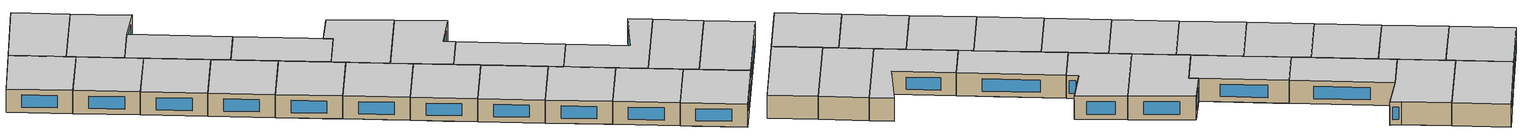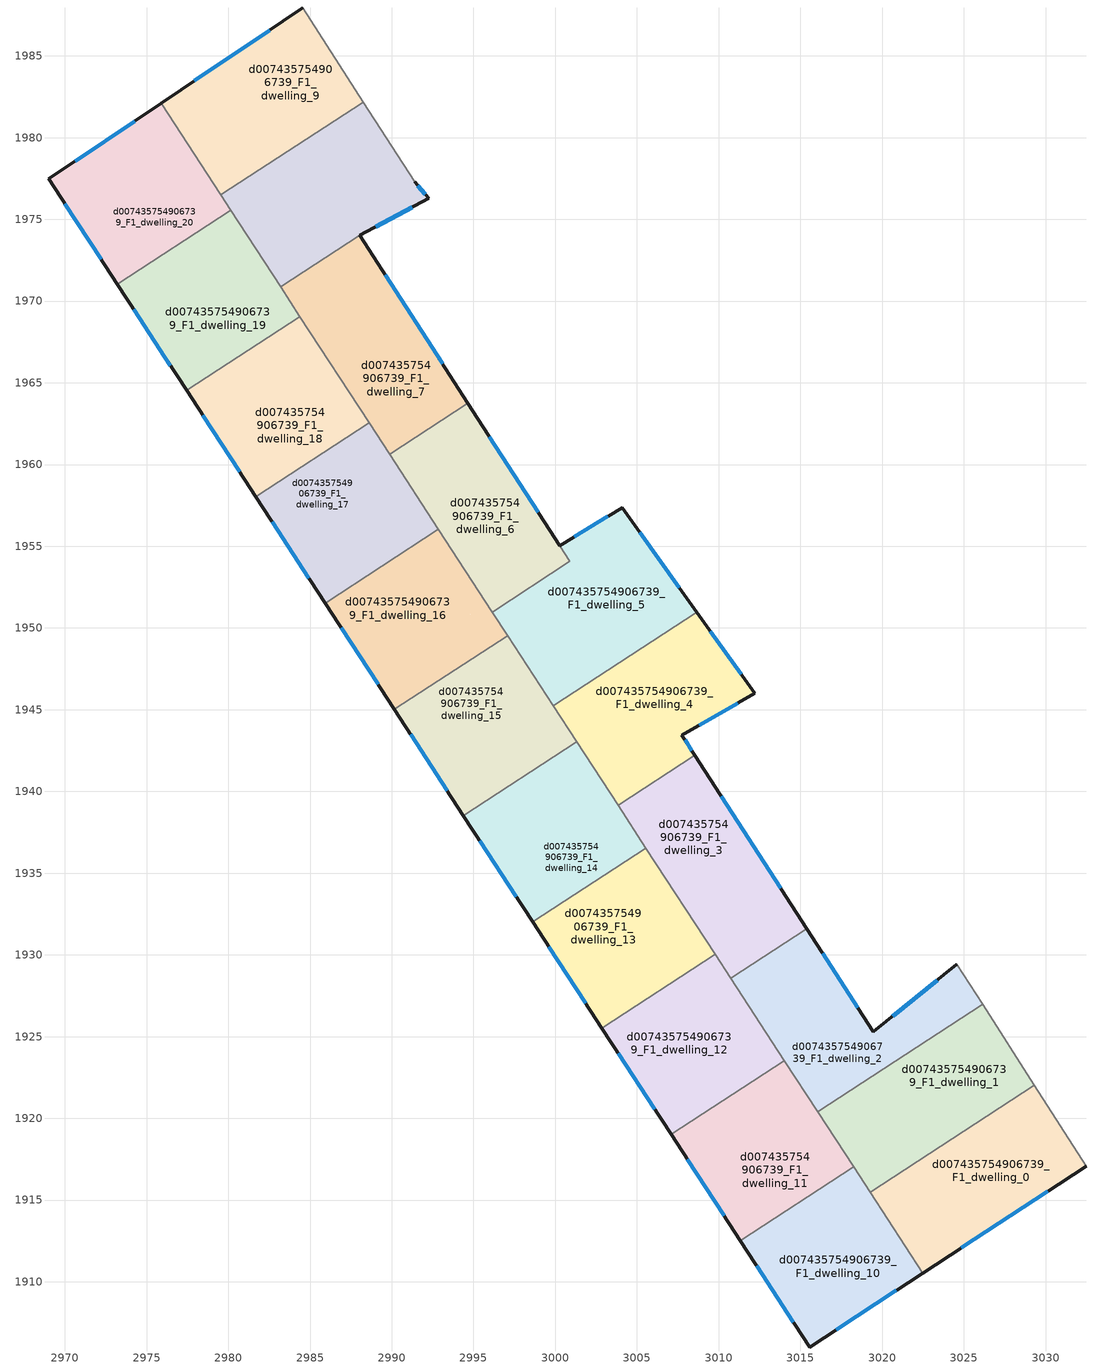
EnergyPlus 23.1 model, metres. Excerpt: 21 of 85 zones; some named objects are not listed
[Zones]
d007435754906739_F1_dwelling_0
 floor to d007435754906739_F0_dwelling_1 (EU_floor_Construction): 3029.31,1922.03 3032.48,1917.07 3024.02,1911.54 3020.8,1916.49 z3
 floor to d007435754906739_F0_dwelling_0 (EU_floor_Construction): 3020.8,1916.49 3024.02,1911.54 3022.48,1910.54 3019.26,1915.49 z3
 wall outside (EU_wall_Construction): 3022.48,1910.54 3032.48,1917.07 z3:6
 wall to d007435754906739_F1_dwelling_1 (EU_wall_Construction): 3029.31,1922.03 3019.26,1915.49 z3:6
 wall adiabatic (EU_wall_Construction): 3032.48,1917.07 3029.31,1922.03 z3:6
 wall to d007435754906739_F1_dwelling_10 (EU_wall_Construction): 3019.26,1915.49 3022.48,1910.54 z3:6
 window (EU_Window_Construction): 3024.83,1912.07 3030.14,1915.54 z3.7:5.3
 ceiling to d007435754906739_F2_dwelling_0 (EU_floor_Construction): 3032.48,1917.07 3029.31,1922.03 3019.26,1915.49 3022.48,1910.54 z6
d007435754906739_F1_dwelling_1
 floor to d007435754906739_F0_dwelling_4 (EU_floor_Construction): 3026.14,1926.98 3029.07,1922.4 3022.65,1918.22 3019.69,1922.77 z3
 floor to d007435754906739_F0_dwelling_1 (EU_floor_Construction): 3029.07,1922.4 3029.31,1922.03 3020.8,1916.49 3020.56,1916.85 z3
 floor to d007435754906739_F0_dwelling_3 (EU_floor_Construction): 3019.69,1922.77 3022.65,1918.22 3020.59,1916.87 3017.63,1921.43 z3
 floor to d007435754906739_F0_dwelling_2 (EU_floor_Construction): 3017.63,1921.43 3020.59,1916.87 3019.02,1915.85 3016.06,1920.41 z3
 floor to d007435754906739_F0_dwelling_0 (EU_floor_Construction): 3020.56,1916.85 3020.8,1916.49 3019.26,1915.49 3019.02,1915.85 z3
 wall to d007435754906739_F1_dwelling_2 (EU_wall_Construction): 3026.14,1926.98 3016.06,1920.41 z3:6
 wall adiabatic (EU_wall_Construction): 3029.31,1922.03 3026.14,1926.98 z3:6
 wall to d007435754906739_F1_dwelling_11 (EU_wall_Construction): 3016.06,1920.41 3018.25,1917.03 z3:6
 wall to d007435754906739_F1_dwelling_10 (EU_wall_Construction): 3018.25,1917.03 3019.26,1915.49 z3:6
 ceiling to d007435754906739_F2_dwelling_1 (EU_floor_Construction): 3029.31,1922.03 3026.14,1926.98 3016.06,1920.41 3019.26,1915.49 z6
d007435754906739_F1_dwelling_10
 floor to d007435754906739_F0_dwelling_0 (EU_floor_Construction): 3019.02,1915.85 3022.48,1910.54 3015.56,1906.01 3012.09,1911.34 z3
 floor to d007435754906739_F0_dwelling_2 (EU_floor_Construction): 3018.25,1917.03 3019.02,1915.85 3012.09,1911.34 3011.32,1912.52 z3
 wall outside (EU_wall_Construction): 3011.32,1912.52 3015.56,1906.01 3022.48,1910.54 z3:6
 wall to d007435754906739_F1_dwelling_11 (EU_wall_Construction): 3018.25,1917.03 3011.32,1912.52 z3:6
 window (EU_Window_Construction): 3017.19,1907.08 3020.86,1909.47 / 3012.32,1910.99 3014.57,1907.54 z3.7:5.3
 ceiling to d007435754906739_F2_dwelling_10 (EU_floor_Construction): 3022.48,1910.54 3018.25,1917.03 3011.32,1912.52 3015.56,1906.01 z6
d007435754906739_F1_dwelling_11
 floor to d007435754906739_F0_dwelling_2 (EU_floor_Construction): 3015.57,1921.15 3018.25,1917.03 3011.32,1912.52 3008.64,1916.64 z3
 floor adiabatic (EU_floor_Construction): 3014.02,1923.53 3015.57,1921.15 3008.64,1916.64 3007.09,1919.02 z3
 wall outside (EU_wall_Construction): 3007.09,1919.02 3011.32,1912.52 z3:6
 wall to d007435754906739_F1_dwelling_12 (EU_wall_Construction): 3014.02,1923.53 3007.09,1919.02 z3:6
 wall to d007435754906739_F1_dwelling_2 (EU_wall_Construction): 3016.06,1920.41 3014.02,1923.53 z3:6
 window (EU_Window_Construction): 3008.08,1917.49 3010.33,1914.05 z3.7:5.3
 ceiling to d007435754906739_F2_dwelling_11 (EU_floor_Construction): 3018.25,1917.03 3014.02,1923.53 3007.09,1919.02 3011.32,1912.52 z6
d007435754906739_F1_dwelling_12
 floor to d007435754906739_F0_dwelling_5 (EU_floor_Construction): 3008.65,1929.29 3012.33,1923.64 3006.54,1919.87 3002.86,1925.52 z3
 floor to d007435754906739_F0_dwelling_6 (EU_floor_Construction): 3009.79,1930.04 3013.47,1924.38 3012.33,1923.64 3008.65,1929.29 z3
 floor adiabatic (EU_floor_Construction): 3013.47,1924.38 3014.02,1923.53 3007.09,1919.02 3006.54,1919.87 z3
 wall outside (EU_wall_Construction): 3002.86,1925.52 3007.09,1919.02 z3:6
 wall to d007435754906739_F1_dwelling_13 (EU_wall_Construction): 3009.79,1930.04 3002.86,1925.52 z3:6
 wall to d007435754906739_F1_dwelling_2 (EU_wall_Construction): 3014.02,1923.53 3010.75,1928.56 z3:6
 wall to d007435754906739_F1_dwelling_3 (EU_wall_Construction): 3010.75,1928.56 3009.79,1930.04 z3:6
 window (EU_Window_Construction): 3003.85,1924 3006.09,1920.55 z3.7:5.3
 ceiling to d007435754906739_F2_dwelling_12 (EU_floor_Construction): 3014.02,1923.53 3009.79,1930.04 3002.86,1925.52 3007.09,1919.02 z6
d007435754906739_F1_dwelling_13
 floor to d007435754906739_F0_dwelling_7 (EU_floor_Construction): 3004.43,1935.81 3007.28,1931.43 3007.26,1931.42 3001.47,1927.65 2998.62,1932.02 z3
 floor to d007435754906739_F0_dwelling_5 (EU_floor_Construction): 3007.26,1931.42 3008.65,1929.29 3002.86,1925.52 3001.47,1927.65 z3
 floor to d007435754906739_F0_dwelling_8 (EU_floor_Construction): 3005.55,1936.54 3008.4,1932.16 3007.28,1931.43 3004.43,1935.81 z3
 floor to d007435754906739_F0_dwelling_6 (EU_floor_Construction): 3008.4,1932.16 3009.79,1930.03 3008.65,1929.29 3007.26,1931.42 z3
 wall outside (EU_wall_Construction): 2998.62,1932.02 3002.86,1925.52 z3:6
 wall to d007435754906739_F1_dwelling_14 (EU_wall_Construction): 3005.55,1936.54 2998.62,1932.02 z3:6
 wall to d007435754906739_F1_dwelling_3 (EU_wall_Construction): 3009.79,1930.04 3005.55,1936.54 z3:6
 window (EU_Window_Construction): 2999.62,1930.5 3001.86,1927.05 z3.7:5.3
 ceiling to d007435754906739_F2_dwelling_13 (EU_floor_Construction): 3009.79,1930.04 3005.55,1936.54 2998.62,1932.02 3002.86,1925.52 z6
d007435754906739_F1_dwelling_14
 floor adiabatic (EU_floor_Construction): 3001.32,1943.04 3003.35,1939.92 2996.42,1935.41 2994.39,1938.52 z3; 3003.35,1939.92 3005.55,1936.54 2998.62,1932.02 2996.42,1935.41 z3
 wall outside (EU_wall_Construction): 2994.39,1938.52 2998.62,1932.02 z3:6
 wall to d007435754906739_F1_dwelling_15 (EU_wall_Construction): 3001.32,1943.04 2994.39,1938.52 z3:6
 wall to d007435754906739_F1_dwelling_4 (EU_wall_Construction): 3003.85,1939.15 3001.32,1943.04 z3:6
 wall to d007435754906739_F1_dwelling_3 (EU_wall_Construction): 3005.55,1936.54 3003.85,1939.15 z3:6
 window (EU_Window_Construction): 2995.38,1937 2997.63,1933.55 z3.7:5.3
 ceiling to d007435754906739_F2_dwelling_14 (EU_floor_Construction): 3005.55,1936.54 3001.32,1943.04 2994.39,1938.52 2998.62,1932.02 z6
d007435754906739_F1_dwelling_15
 floor to d007435754906739_F0_dwelling_11 (EU_floor_Construction): 2997.09,1949.54 2999.58,1945.71 2992.65,1941.2 2990.16,1945.03 z3
 floor to d007435754906739_F0_dwelling_9 (EU_floor_Construction): 2999.58,1945.71 3001.32,1943.04 2994.39,1938.52 2992.65,1941.2 z3
 wall outside (EU_wall_Construction): 2990.16,1945.03 2994.39,1938.52 z3:6
 wall to d007435754906739_F1_dwelling_16 (EU_wall_Construction): 2997.09,1949.54 2990.16,1945.03 z3:6
 wall to d007435754906739_F1_dwelling_5 (EU_wall_Construction): 2999.88,1945.25 2997.09,1949.54 z3:6
 wall to d007435754906739_F1_dwelling_4 (EU_wall_Construction): 3001.32,1943.04 2999.88,1945.25 z3:6
 window (EU_Window_Construction): 2991.15,1943.5 2993.39,1940.05 z3.7:5.3
 ceiling to d007435754906739_F2_dwelling_15 (EU_floor_Construction): 3001.32,1943.04 2997.09,1949.54 2990.16,1945.03 2994.39,1938.52 z6
d007435754906739_F1_dwelling_16
 floor to d007435754906739_F0_dwelling_13 (EU_floor_Construction): 2991.87,1955.4 2994.83,1950.86 2988.88,1946.98 2985.92,1951.53 z3
 floor to d007435754906739_F0_dwelling_11 (EU_floor_Construction): 2995.81,1951.5 2997.09,1949.54 2990.16,1945.03 2988.88,1946.98 z3
 floor to d007435754906739_F0_dwelling_14 (EU_floor_Construction): 2992.85,1956.04 2995.81,1951.5 2994.83,1950.86 2991.87,1955.4 z3
 wall outside (EU_wall_Construction): 2985.92,1951.53 2990.16,1945.03 z3:6
 wall to d007435754906739_F1_dwelling_17 (EU_wall_Construction): 2992.85,1956.04 2985.92,1951.53 z3:6
 wall to d007435754906739_F1_dwelling_6 (EU_wall_Construction): 2996.15,1950.97 2992.85,1956.04 z3:6
 wall to d007435754906739_F1_dwelling_5 (EU_wall_Construction): 2997.08,1949.54 2996.15,1950.97 z3:6
 window (EU_Window_Construction): 2986.92,1950 2989.16,1946.55 z3.7:5.3
 ceiling to d007435754906739_F2_dwelling_16 (EU_floor_Construction): 2997.09,1949.54 2992.85,1956.04 2985.92,1951.53 2990.16,1945.03 z6
d007435754906739_F1_dwelling_17
 floor to d007435754906739_F0_dwelling_15 (EU_floor_Construction): 2987.56,1961.85 2989.82,1958.38 2983.95,1954.56 2981.69,1958.03 z3
 floor to d007435754906739_F0_dwelling_13 (EU_floor_Construction): 2989.9,1958.43 2991.87,1955.4 2985.92,1951.53 2983.95,1954.56 z3
 floor to d007435754906739_F0_dwelling_16 (EU_floor_Construction): 2988.62,1962.54 2990.88,1959.07 2989.82,1958.38 2987.56,1961.85 z3
 floor to d007435754906739_F0_dwelling_14 (EU_floor_Construction): 2990.88,1959.07 2992.85,1956.04 2991.87,1955.4 2989.9,1958.43 z3
 wall outside (EU_wall_Construction): 2981.69,1958.03 2985.92,1951.53 z3:6
 wall to d007435754906739_F1_dwelling_18 (EU_wall_Construction): 2988.62,1962.54 2981.69,1958.03 z3:6
 wall to d007435754906739_F1_dwelling_7 (EU_wall_Construction): 2989.86,1960.63 2988.62,1962.54 z3:6
 wall to d007435754906739_F1_dwelling_6 (EU_wall_Construction): 2992.85,1956.04 2989.86,1960.63 z3:6
 window (EU_Window_Construction): 2982.68,1956.5 2984.93,1953.05 z3.7:5.3
 ceiling to d007435754906739_F2_dwelling_17 (EU_floor_Construction): 2992.85,1956.04 2988.62,1962.54 2981.69,1958.03 2985.92,1951.53 z6
d007435754906739_F1_dwelling_18
 floor to d007435754906739_F0_dwelling_17 (EU_floor_Construction): 2984.14,1968.88 2985.64,1966.59 2978.95,1962.23 2977.45,1964.53 z3
 floor to d007435754906739_F0_dwelling_18 (EU_floor_Construction): 2984.38,1969.04 2985.88,1966.74 2985.64,1966.59 2984.14,1968.88 z3
 floor to d007435754906739_F0_dwelling_16 (EU_floor_Construction): 2985.88,1966.74 2988.62,1962.54 2987.56,1961.85 2984.82,1966.05 z3
 floor adiabatic (EU_floor_Construction): 2985.88,1966.74 2984.82,1966.05 2987.56,1961.85 2981.69,1958.03 2978.95,1962.23 z3
 wall outside (EU_wall_Construction): 2977.45,1964.53 2981.69,1958.03 z3:6
 wall to d007435754906739_F1_dwelling_19 (EU_wall_Construction): 2984.38,1969.04 2977.45,1964.53 z3:6
 wall to d007435754906739_F1_dwelling_7 (EU_wall_Construction): 2988.62,1962.54 2984.38,1969.04 z3:6
 window (EU_Window_Construction): 2978.45,1963 2980.69,1959.55 z3.7:5.3
 ceiling to d007435754906739_F2_dwelling_18 (EU_floor_Construction): 2988.62,1962.54 2984.38,1969.04 2977.45,1964.53 2981.69,1958.03 z6
d007435754906739_F1_dwelling_19
 floor to d007435754906739_F0_dwelling_17 (EU_floor_Construction): 2981.25,1973.32 2984.14,1968.88 2977.45,1964.53 2974.56,1968.97 z3
 floor to d007435754906739_F0_dwelling_19 (EU_floor_Construction): 2980.15,1975.54 2981.49,1973.48 2974.56,1968.97 2973.22,1971.03 z3
 floor to d007435754906739_F0_dwelling_18 (EU_floor_Construction): 2981.49,1973.48 2984.38,1969.04 2984.14,1968.88 2981.25,1973.32 z3
 wall outside (EU_wall_Construction): 2973.22,1971.03 2977.45,1964.53 z3:6
 wall to d007435754906739_F1_dwelling_20 (EU_wall_Construction): 2980.15,1975.54 2973.22,1971.03 z3:6
 wall to d007435754906739_F1_dwelling_8 (EU_wall_Construction): 2983.2,1970.86 2980.15,1975.54 z3:6
 wall to d007435754906739_F1_dwelling_7 (EU_wall_Construction): 2984.38,1969.04 2983.2,1970.86 z3:6
 window (EU_Window_Construction): 2974.22,1969.5 2976.46,1966.06 z3.7:5.3
 ceiling to d007435754906739_F2_dwelling_19 (EU_floor_Construction): 2984.38,1969.04 2980.15,1975.54 2973.22,1971.03 2977.45,1964.53 z6
d007435754906739_F1_dwelling_2
 floor to d007435754906739_F0_dwelling_6 (EU_floor_Construction): 3015.4,1931.59 3018.1,1927.4 3013.47,1924.38 3010.75,1928.56 z3
 floor adiabatic (EU_floor_Construction): 3024.58,1929.42 3026.14,1926.98 3016.06,1920.41 3013.47,1924.38 3018.1,1927.4 3019.46,1925.29 z3
 wall outside (EU_wall_Construction): 3024.58,1929.42 3019.46,1925.29 3015.4,1931.59 z3:6
 wall adiabatic (EU_wall_Construction): 3026.14,1926.98 3024.58,1929.42 z3:6
 wall to d007435754906739_F1_dwelling_3 (EU_wall_Construction): 3015.4,1931.59 3010.75,1928.56 z3:6
 window (EU_Window_Construction): 3018.51,1926.77 3016.35,1930.11 / 3023.38,1928.45 3020.66,1926.26 z3.7:5.3
 ceiling to d007435754906739_F2_dwelling_2 (EU_floor_Construction): 3026.14,1926.98 3024.58,1929.42 3019.46,1925.29 3015.4,1931.59 3010.75,1928.56 3016.06,1920.41 z6
d007435754906739_F1_dwelling_20
 floor to d007435754906739_F0_dwelling_19 (EU_floor_Construction): 2977.75,1979.24 2980.15,1975.54 2973.22,1971.03 2970.82,1974.72 z3
 floor to d007435754906739_F0_dwelling_20 (EU_floor_Construction): 2975.89,1982.09 2977.75,1979.24 2970.82,1974.72 2969.02,1977.48 z3
 wall outside (EU_wall_Construction): 2975.89,1982.09 2969.02,1977.48 2973.22,1971.03 z3:6
 wall to d007435754906739_F1_dwelling_9 (EU_wall_Construction): 2979.53,1976.49 2975.89,1982.09 z3:6
 wall to d007435754906739_F1_dwelling_8 (EU_wall_Construction): 2980.15,1975.54 2979.53,1976.49 z3:6
 window (EU_Window_Construction): 2970.01,1975.97 2972.23,1972.54 / 2974.27,1981.01 2970.63,1978.56 z3.7:5.3
 ceiling to d007435754906739_F2_dwelling_20 (EU_floor_Construction): 2980.15,1975.54 2975.89,1982.09 2969.02,1977.48 2973.22,1971.03 z6
d007435754906739_F1_dwelling_3
 floor to d007435754906739_F0_dwelling_8 (EU_floor_Construction): 3008.55,1942.22 3013.07,1935.2 3008.4,1932.16 3003.85,1939.15 z3
 floor to d007435754906739_F0_dwelling_6 (EU_floor_Construction): 3013.07,1935.2 3015.4,1931.59 3010.75,1928.56 3008.4,1932.16 z3
 wall outside (EU_wall_Construction): 3015.4,1931.59 3008.55,1942.22 z3:6
 wall to d007435754906739_F1_dwelling_4 (EU_wall_Construction): 3008.55,1942.22 3003.85,1939.15 z3:6
 window (EU_Window_Construction): 3013.79,1934.09 3010.16,1939.72 z3.7:5.3
 ceiling to d007435754906739_F2_dwelling_3 (EU_floor_Construction): 3015.4,1931.59 3008.55,1942.22 3003.85,1939.15 3010.75,1928.56 z6
d007435754906739_F1_dwelling_4
 floor to d007435754906739_F0_dwelling_10 (EU_floor_Construction): 3008.66,1950.97 3012.2,1945.99 3007.76,1943.45 3008.05,1942.98 3004.2,1940.47 3000.73,1945.8 z3
 floor to d007435754906739_F0_dwelling_9 (EU_floor_Construction): 3000.73,1945.8 3004.2,1940.47 3003.35,1939.92 2999.88,1945.25 z3
 floor to d007435754906739_F0_dwelling_8 (EU_floor_Construction): 3008.05,1942.98 3008.55,1942.22 3003.85,1939.15 3003.35,1939.92 z3
 wall outside (EU_wall_Construction): 3008.55,1942.22 3007.76,1943.45 3012.2,1945.99 3008.66,1950.97 z3:6
 wall to d007435754906739_F1_dwelling_5 (EU_wall_Construction): 3008.66,1950.97 2999.88,1945.25 z3:6
 window (EU_Window_Construction): 3011.37,1947.16 3009.49,1949.8 / 3008.8,1944.04 3011.16,1945.4 / 3008.36,1942.5 3007.94,1943.16 z3.7:5.3
 ceiling to d007435754906739_F2_dwelling_4 (EU_floor_Construction): 3008.55,1942.22 3007.76,1943.45 3012.2,1945.99 3008.66,1950.97 2999.88,1945.25 3003.85,1939.15 z6
d007435754906739_F1_dwelling_5
 floor to d007435754906739_F0_dwelling_12 (EU_floor_Construction): 3004.1,1957.37 3008.34,1951.41 3000.43,1946.26 2997.01,1951.53 3000.91,1954.07 3000.28,1955.04 z3
 floor to d007435754906739_F0_dwelling_10 (EU_floor_Construction): 3008.34,1951.41 3008.66,1950.97 3000.73,1945.8 3000.43,1946.26 z3
 floor to d007435754906739_F0_dwelling_11 (EU_floor_Construction): 2997.01,1951.53 3000.43,1946.27 2999.58,1945.71 2996.15,1950.97 z3
 floor to d007435754906739_F0_dwelling_9 (EU_floor_Construction): 3000.43,1946.26 3000.73,1945.8 2999.88,1945.25 2999.58,1945.71 z3
 wall outside (EU_wall_Construction): 3008.66,1950.97 3004.1,1957.37 3000.28,1955.04 z3:6
 wall to d007435754906739_F1_dwelling_6 (EU_wall_Construction): 3000.28,1955.04 3000.91,1954.07 2996.15,1950.97 z3:6
 window (EU_Window_Construction): 3003.2,1956.82 3001.18,1955.59 / 3007.59,1952.47 3005.17,1955.87 z3.7:5.3
 ceiling to d007435754906739_F2_dwelling_5 (EU_floor_Construction): 3008.66,1950.97 3004.1,1957.37 3000.28,1955.04 3000.91,1954.07 2996.15,1950.97 2999.88,1945.25 z6
d007435754906739_F1_dwelling_6
 floor to d007435754906739_F0_dwelling_14 (EU_floor_Construction): 2995.67,1962.19 3000.56,1954.59 2995.81,1951.5 2990.88,1959.07 z3
 floor to d007435754906739_F0_dwelling_12 (EU_floor_Construction): 3000.56,1954.59 3000.91,1954.07 2997.01,1951.53 2996.67,1952.05 z3
 floor to d007435754906739_F0_dwelling_16 (EU_floor_Construction): 2994.66,1963.75 2995.67,1962.19 2990.88,1959.07 2989.86,1960.63 z3
 floor adiabatic (EU_floor_Construction): 2994.66,1963.75 3000.91,1954.07 3000.56,1954.59 z3
 floor to d007435754906739_F0_dwelling_11 (EU_floor_Construction): 2996.67,1952.05 2997.01,1951.53 2996.15,1950.97 2995.81,1951.5 z3
 wall outside (EU_wall_Construction): 3000.28,1955.04 2994.66,1963.75 z3:6
 wall to d007435754906739_F1_dwelling_7 (EU_wall_Construction): 2994.66,1963.75 2989.86,1960.63 z3:6
 window (EU_Window_Construction): 2998.96,1957.09 2995.98,1961.71 z3.7:5.3
 ceiling to d007435754906739_F2_dwelling_6 (EU_floor_Construction): 3000.91,1954.07 2994.66,1963.75 2989.86,1960.63 2996.15,1950.97 z6
d007435754906739_F1_dwelling_7
 floor to d007435754906739_F0_dwelling_16 (EU_floor_Construction): 2990.71,1969.89 2994.66,1963.75 2989.86,1960.63 2985.88,1966.74 z3
 floor to d007435754906739_F0_dwelling_18 (EU_floor_Construction): 2988.04,1974.02 2990.71,1969.89 2985.88,1966.74 2983.2,1970.87 z3
 wall outside (EU_wall_Construction): 2994.66,1963.75 2988.04,1974.02 z3:6
 wall to d007435754906739_F1_dwelling_8 (EU_wall_Construction): 2988.04,1974.02 2983.2,1970.87 z3:6
 window (EU_Window_Construction): 2993.11,1966.16 2989.6,1971.61 z3.7:5.3
 ceiling to d007435754906739_F2_dwelling_7 (EU_floor_Construction): 2994.66,1963.75 2988.04,1974.02 2983.2,1970.87 2989.86,1960.63 z6
d007435754906739_F1_dwelling_8
 floor to d007435754906739_F0_dwelling_18 (EU_floor_Construction): 2991.4,1977.3 2992.22,1976.33 2992.26,1976.29 2988.04,1974.02 2983.2,1970.87 2981.49,1973.48 2990.21,1979.16 z3
 floor to d007435754906739_F0_dwelling_20 (EU_floor_Construction): 2983.09,1978.81 2985.05,1975.8 2982.39,1974.07 2980.43,1977.08 z3
 floor to d007435754906739_F0_dwelling_21 (EU_floor_Construction): 2988.26,1982.18 2990.21,1979.16 2985.05,1975.8 2983.09,1978.81 z3
 floor to d007435754906739_F0_dwelling_19 (EU_floor_Construction): 2980.43,1977.08 2982.39,1974.07 2981.49,1973.48 2979.53,1976.49 z3
 wall outside (EU_wall_Construction): 2988.04,1974.02 2992.26,1976.29 2991.4,1977.3 z3:6
 wall to d007435754906739_F1_dwelling_9 (EU_wall_Construction): 2988.26,1982.18 2979.53,1976.49 z3:6
 wall adiabatic (EU_wall_Construction): 2991.4,1977.3 2988.26,1982.18 z3:6
 window (EU_Window_Construction): 2992.06,1976.52 2991.6,1977.06 / 2989.03,1974.55 2991.27,1975.75 z3.7:5.3
 ceiling to d007435754906739_F2_dwelling_8 (EU_floor_Construction): 2988.04,1974.02 2992.26,1976.29 2991.4,1977.3 2988.26,1982.18 2979.53,1976.49 2983.2,1970.87 z6
d007435754906739_F1_dwelling_9
 floor to d007435754906739_F0_dwelling_20 (EU_floor_Construction): 2979.41,1984.47 2983.09,1978.81 2980.43,1977.08 2978.65,1979.82 2977.75,1979.24 2975.89,1982.09 z3
 floor to d007435754906739_F0_dwelling_21 (EU_floor_Construction): 2984.57,1987.93 2988.26,1982.18 2983.09,1978.81 2979.41,1984.47 z3
 floor to d007435754906739_F0_dwelling_19 (EU_floor_Construction): 2978.65,1979.82 2980.43,1977.08 2979.53,1976.49 2977.75,1979.24 z3
 wall outside (EU_wall_Construction): 2984.57,1987.93 2975.89,1982.09 z3:6
 wall adiabatic (EU_wall_Construction): 2988.26,1982.18 2984.57,1987.93 z3:6
 window (EU_Window_Construction): 2982.53,1986.56 2977.92,1983.46 z3.7:5.3
 ceiling to d007435754906739_F2_dwelling_9 (EU_floor_Construction): 2988.26,1982.18 2984.57,1987.93 2975.89,1982.09 2979.53,1976.49 z6
[Building]
EU S2 Campaign: North Axis=0; Terrain=City; Solar Distribution=FullExterior
[Site:Location]
Budapest.Ferenc.Liszt.Intl.AP: Latitude=47.437; Longitude=19.256; Time Zone=1; Elevation=185
[SizingPeriod:WeatherFileDays]
AnnualSizingPeriod: Begin Month=1; Begin Day of Month=1; End Month=12; End Day of Month=31; Day of Week for Start Day=Monday; Use Weather File Daylight Saving Period=No; Use Weather File Rain and Snow Indicators=No
[MATERIAL]
EU_InternalMass_Material: Roughness=MediumRough; Thickness=0.1; Conductivity=1; Density=1800; Specific Heat=900; Thermal Absorptance=0.9; Solar Absorptance=0.7; Visible Absorptance=0.7
[MATERIAL:NOMASS] Roughness=MediumRough; Thermal Absorptance=0.9; Solar Absorptance=0.7; Visible Absorptance=0.7
Name | Thermal Resistance
EU_wall_NoMass | 0.832559
EU_floor_NoMass | 0.872794
[WINDOWMATERIAL:SIMPLEGLAZINGSYSTEM]
EU_Window_SimpleGlazing: UFactor=2.79869; Solar Heat Gain Coefficient=0.75; Visible Transmittance=0.75
[CONSTRUCTION]
EU_wall_Construction: EU_wall_NoMass
EU_floor_Construction: EU_floor_NoMass
EU_Window_Construction: EU_Window_SimpleGlazing
EU_InternalMass_Construction: EU_InternalMass_Material
[ZONE] Type=1; Multiplier=1; Ceiling Height=autocalculate; Floor Area=autocalculate; Part of Total Floor Area=Yes
Name | Volume
d007435754906739_F1_dwelling_0 | 211.704
d007435754906739_F1_dwelling_1 | 211.711
d007435754906739_F1_dwelling_10 | 192.485
d007435754906739_F1_dwelling_11; d007435754906739_F1_dwelling_12; d007435754906739_F1_dwelling_16; d007435754906739_F1_dwelling_17 | 192.483
d007435754906739_F1_dwelling_13; d007435754906739_F1_dwelling_18 | 192.48
d007435754906739_F1_dwelling_14 | 192.467
d007435754906739_F1_dwelling_15 | 192.501
d007435754906739_F1_dwelling_19 | 192.465
d007435754906739_F1_dwelling_2 | 211.722
d007435754906739_F1_dwelling_20 | 192.491
d007435754906739_F1_dwelling_3 | 211.731
d007435754906739_F1_dwelling_4 | 211.724
d007435754906739_F1_dwelling_5 | 226.407
d007435754906739_F1_dwelling_6 | 197.054
d007435754906739_F1_dwelling_7 | 210.907
d007435754906739_F1_dwelling_8 | 212.525
d007435754906739_F1_dwelling_9 | 211.723
[INTERNALMASS] Construction=EU_InternalMass_Construction
Name | Zone or ZoneList | Surface Area
d007435754906739_F1_dwelling_0_EU_InternalMass | d007435754906739_F1_dwelling_0 | 70.5679
d007435754906739_F1_dwelling_1_EU_InternalMass | d007435754906739_F1_dwelling_1 | 70.5704
d007435754906739_F1_dwelling_2_EU_InternalMass | d007435754906739_F1_dwelling_2 | 70.574
d007435754906739_F1_dwelling_3_EU_InternalMass | d007435754906739_F1_dwelling_3 | 70.5768
d007435754906739_F1_dwelling_4_EU_InternalMass | d007435754906739_F1_dwelling_4 | 70.5746
d007435754906739_F1_dwelling_5_EU_InternalMass | d007435754906739_F1_dwelling_5 | 75.4708
d007435754906739_F1_dwelling_6_EU_InternalMass | d007435754906739_F1_dwelling_6 | 65.6848
d007435754906739_F1_dwelling_7_EU_InternalMass | d007435754906739_F1_dwelling_7 | 70.3022
d007435754906739_F1_dwelling_8_EU_InternalMass | d007435754906739_F1_dwelling_8 | 70.8417
d007435754906739_F1_dwelling_9_EU_InternalMass | d007435754906739_F1_dwelling_9 | 70.5743
d007435754906739_F1_dwelling_10_EU_InternalMass | d007435754906739_F1_dwelling_10 | 64.1617
d007435754906739_F1_dwelling_11_EU_InternalMass | d007435754906739_F1_dwelling_11 | 64.161
d007435754906739_F1_dwelling_12_EU_InternalMass | d007435754906739_F1_dwelling_12 | 64.161
d007435754906739_F1_dwelling_13_EU_InternalMass | d007435754906739_F1_dwelling_13 | 64.16
d007435754906739_F1_dwelling_14_EU_InternalMass | d007435754906739_F1_dwelling_14 | 64.1555
d007435754906739_F1_dwelling_15_EU_InternalMass | d007435754906739_F1_dwelling_15 | 64.1669
d007435754906739_F1_dwelling_16_EU_InternalMass | d007435754906739_F1_dwelling_16 | 64.161
d007435754906739_F1_dwelling_17_EU_InternalMass | d007435754906739_F1_dwelling_17 | 64.161
d007435754906739_F1_dwelling_18_EU_InternalMass | d007435754906739_F1_dwelling_18 | 64.16
d007435754906739_F1_dwelling_19_EU_InternalMass | d007435754906739_F1_dwelling_19 | 64.1555
d007435754906739_F1_dwelling_20_EU_InternalMass | d007435754906739_F1_dwelling_20 | 64.1637
[OTHEREQUIPMENT] Fuel Type=Electricity; Design Level Calculation Method=Watts/Area; Power per Zone Floor Area=1; Fraction Latent=0; Fraction Radiant=0; Fraction Lost=0; Carbon Dioxide Generation Rate=0; EndUse Subcategory=EU_Step8_InternalGains
Name | Zone or ZoneList or Space or SpaceList | Schedule
EU_Step8_InternalGain_d007435754906739_F1_dwelling_0_f000 | d007435754906739_F1_dwelling_0 | EU_Step8_GainSchedule_d007435754906739_F1_dwelling_0_f000
EU_Step8_InternalGain_d007435754906739_F1_dwelling_1_f000 | d007435754906739_F1_dwelling_1 | EU_Step8_GainSchedule_d007435754906739_F1_dwelling_1_f000
EU_Step8_InternalGain_d007435754906739_F1_dwelling_2_f000 | d007435754906739_F1_dwelling_2 | EU_Step8_GainSchedule_d007435754906739_F1_dwelling_2_f000
EU_Step8_InternalGain_d007435754906739_F1_dwelling_3_f000 | d007435754906739_F1_dwelling_3 | EU_Step8_GainSchedule_d007435754906739_F1_dwelling_3_f000
EU_Step8_InternalGain_d007435754906739_F1_dwelling_4_f000 | d007435754906739_F1_dwelling_4 | EU_Step8_GainSchedule_d007435754906739_F1_dwelling_4_f000
EU_Step8_InternalGain_d007435754906739_F1_dwelling_5_f000 | d007435754906739_F1_dwelling_5 | EU_Step8_GainSchedule_d007435754906739_F1_dwelling_5_f000
EU_Step8_InternalGain_d007435754906739_F1_dwelling_6_f000 | d007435754906739_F1_dwelling_6 | EU_Step8_GainSchedule_d007435754906739_F1_dwelling_6_f000
EU_Step8_InternalGain_d007435754906739_F1_dwelling_7_f000 | d007435754906739_F1_dwelling_7 | EU_Step8_GainSchedule_d007435754906739_F1_dwelling_7_f000
EU_Step8_InternalGain_d007435754906739_F1_dwelling_8_f000 | d007435754906739_F1_dwelling_8 | EU_Step8_GainSchedule_d007435754906739_F1_dwelling_8_f000
EU_Step8_InternalGain_d007435754906739_F1_dwelling_9_f000 | d007435754906739_F1_dwelling_9 | EU_Step8_GainSchedule_d007435754906739_F1_dwelling_9_f000
EU_Step8_InternalGain_d007435754906739_F1_dwelling_10_f000 | d007435754906739_F1_dwelling_10 | EU_Step8_GainSchedule_d007435754906739_F1_dwelling_10_f000
EU_Step8_InternalGain_d007435754906739_F1_dwelling_11_f000 | d007435754906739_F1_dwelling_11 | EU_Step8_GainSchedule_d007435754906739_F1_dwelling_11_f000
EU_Step8_InternalGain_d007435754906739_F1_dwelling_12_f000 | d007435754906739_F1_dwelling_12 | EU_Step8_GainSchedule_d007435754906739_F1_dwelling_12_f000
EU_Step8_InternalGain_d007435754906739_F1_dwelling_13_f000 | d007435754906739_F1_dwelling_13 | EU_Step8_GainSchedule_d007435754906739_F1_dwelling_13_f000
EU_Step8_InternalGain_d007435754906739_F1_dwelling_14_f000 | d007435754906739_F1_dwelling_14 | EU_Step8_GainSchedule_d007435754906739_F1_dwelling_14_f000
EU_Step8_InternalGain_d007435754906739_F1_dwelling_15_f000 | d007435754906739_F1_dwelling_15 | EU_Step8_GainSchedule_d007435754906739_F1_dwelling_15_f000
EU_Step8_InternalGain_d007435754906739_F1_dwelling_16_f000 | d007435754906739_F1_dwelling_16 | EU_Step8_GainSchedule_d007435754906739_F1_dwelling_16_f000
EU_Step8_InternalGain_d007435754906739_F1_dwelling_17_f000 | d007435754906739_F1_dwelling_17 | EU_Step8_GainSchedule_d007435754906739_F1_dwelling_17_f000
EU_Step8_InternalGain_d007435754906739_F1_dwelling_18_f000 | d007435754906739_F1_dwelling_18 | EU_Step8_GainSchedule_d007435754906739_F1_dwelling_18_f000
EU_Step8_InternalGain_d007435754906739_F1_dwelling_19_f000 | d007435754906739_F1_dwelling_19 | EU_Step8_GainSchedule_d007435754906739_F1_dwelling_19_f000
EU_Step8_InternalGain_d007435754906739_F1_dwelling_20_f000 | d007435754906739_F1_dwelling_20 | EU_Step8_GainSchedule_d007435754906739_F1_dwelling_20_f000
[ZONEVENTILATION:DESIGNFLOWRATE] Schedule=EU_AlwaysOn; Design Flow Rate Calculation Method=AirChanges/Hour; Air Changes per Hour=0.475469; Ventilation Type=Natural; Fan Pressure Rise=0; Fan Total Efficiency=1; Constant Term Coefficient=1; Temperature Term Coefficient=0; Velocity Term Coefficient=0; Velocity Squared Term Coefficient=0; Minimum Indoor Temperature=-100; Maximum Indoor Temperature=100; Delta Temperature=-100; Minimum Outdoor Temperature=-100; Maximum Outdoor Temperature=100; Maximum Wind Speed=40
Name | Zone or ZoneList or Space or SpaceList
EU_ConstantAir_d007435754906739_F1_dwelling_0 | d007435754906739_F1_dwelling_0
EU_ConstantAir_d007435754906739_F1_dwelling_1 | d007435754906739_F1_dwelling_1
EU_ConstantAir_d007435754906739_F1_dwelling_2 | d007435754906739_F1_dwelling_2
EU_ConstantAir_d007435754906739_F1_dwelling_3 | d007435754906739_F1_dwelling_3
EU_ConstantAir_d007435754906739_F1_dwelling_4 | d007435754906739_F1_dwelling_4
EU_ConstantAir_d007435754906739_F1_dwelling_5 | d007435754906739_F1_dwelling_5
EU_ConstantAir_d007435754906739_F1_dwelling_6 | d007435754906739_F1_dwelling_6
EU_ConstantAir_d007435754906739_F1_dwelling_7 | d007435754906739_F1_dwelling_7
EU_ConstantAir_d007435754906739_F1_dwelling_8 | d007435754906739_F1_dwelling_8
EU_ConstantAir_d007435754906739_F1_dwelling_9 | d007435754906739_F1_dwelling_9
EU_ConstantAir_d007435754906739_F1_dwelling_10 | d007435754906739_F1_dwelling_10
EU_ConstantAir_d007435754906739_F1_dwelling_11 | d007435754906739_F1_dwelling_11
EU_ConstantAir_d007435754906739_F1_dwelling_12 | d007435754906739_F1_dwelling_12
EU_ConstantAir_d007435754906739_F1_dwelling_13 | d007435754906739_F1_dwelling_13
EU_ConstantAir_d007435754906739_F1_dwelling_14 | d007435754906739_F1_dwelling_14
EU_ConstantAir_d007435754906739_F1_dwelling_15 | d007435754906739_F1_dwelling_15
EU_ConstantAir_d007435754906739_F1_dwelling_16 | d007435754906739_F1_dwelling_16
EU_ConstantAir_d007435754906739_F1_dwelling_17 | d007435754906739_F1_dwelling_17
EU_ConstantAir_d007435754906739_F1_dwelling_18 | d007435754906739_F1_dwelling_18
EU_ConstantAir_d007435754906739_F1_dwelling_19 | d007435754906739_F1_dwelling_19
EU_ConstantAir_d007435754906739_F1_dwelling_20 | d007435754906739_F1_dwelling_20
[HVACTEMPLATE:ZONE:IDEALLOADSAIRSYSTEM] System Availability Schedule=EU_AlwaysOn; Maximum Heating Supply Air Temperature=50; Minimum Cooling Supply Air Temperature=13; Maximum Heating Supply Air Humidity Ratio=0.0156; Minimum Cooling Supply Air Humidity Ratio=0.0077; Heating Limit=NoLimit; Cooling Limit=NoLimit; Heating Availability Schedule=EU_AlwaysOn; Cooling Availability Schedule=EU_CoolingOff; Dehumidification Control Type=ConstantSensibleHeatRatio; Cooling Sensible Heat Ratio=0.7; Dehumidification Setpoint=60; Humidification Control Type=None; Humidification Setpoint=30; Outdoor Air Method=None; Outdoor Air Flow Rate per Person=0.00944; Outdoor Air Flow Rate per Zone Floor Area=0; Outdoor Air Flow Rate per Zone=0; Demand Controlled Ventilation Type=None; Outdoor Air Economizer Type=NoEconomizer; Heat Recovery Type=None; Sensible Heat Recovery Effectiveness=0.7; Latent Heat Recovery Effectiveness=0.65
Name | Template Thermostat
d007435754906739_F1_dwelling_0 | EU_HeatOnly_d007435754906739_F1_dwelling_0
d007435754906739_F1_dwelling_1 | EU_HeatOnly_d007435754906739_F1_dwelling_1
d007435754906739_F1_dwelling_2 | EU_HeatOnly_d007435754906739_F1_dwelling_2
d007435754906739_F1_dwelling_3 | EU_HeatOnly_d007435754906739_F1_dwelling_3
d007435754906739_F1_dwelling_4 | EU_HeatOnly_d007435754906739_F1_dwelling_4
d007435754906739_F1_dwelling_5 | EU_HeatOnly_d007435754906739_F1_dwelling_5
d007435754906739_F1_dwelling_6 | EU_HeatOnly_d007435754906739_F1_dwelling_6
d007435754906739_F1_dwelling_7 | EU_HeatOnly_d007435754906739_F1_dwelling_7
d007435754906739_F1_dwelling_8 | EU_HeatOnly_d007435754906739_F1_dwelling_8
d007435754906739_F1_dwelling_9 | EU_HeatOnly_d007435754906739_F1_dwelling_9
d007435754906739_F1_dwelling_10 | EU_HeatOnly_d007435754906739_F1_dwelling_10
d007435754906739_F1_dwelling_11 | EU_HeatOnly_d007435754906739_F1_dwelling_11
d007435754906739_F1_dwelling_12 | EU_HeatOnly_d007435754906739_F1_dwelling_12
d007435754906739_F1_dwelling_13 | EU_HeatOnly_d007435754906739_F1_dwelling_13
d007435754906739_F1_dwelling_14 | EU_HeatOnly_d007435754906739_F1_dwelling_14
d007435754906739_F1_dwelling_15 | EU_HeatOnly_d007435754906739_F1_dwelling_15
d007435754906739_F1_dwelling_16 | EU_HeatOnly_d007435754906739_F1_dwelling_16
d007435754906739_F1_dwelling_17 | EU_HeatOnly_d007435754906739_F1_dwelling_17
d007435754906739_F1_dwelling_18 | EU_HeatOnly_d007435754906739_F1_dwelling_18
d007435754906739_F1_dwelling_19 | EU_HeatOnly_d007435754906739_F1_dwelling_19
d007435754906739_F1_dwelling_20 | EU_HeatOnly_d007435754906739_F1_dwelling_20
[SIZING:ZONE] Zone Cooling Design Supply Air Temperature Input Method=SupplyAirTemperature; Zone Cooling Design Supply Air Temperature=13; Zone Heating Design Supply Air Temperature Input Method=SupplyAirTemperature; Zone Heating Design Supply Air Temperature=50; Zone Cooling Design Supply Air Humidity Ratio=0.008; Zone Heating Design Supply Air Humidity Ratio=0.008; Cooling Design Air Flow Method=DesignDay; Cooling Design Air Flow Rate=0; Cooling Minimum Air Flow per Zone Floor Area=0.000762; Cooling Minimum Air Flow=0; Cooling Minimum Air Flow Fraction=0.2; Heating Design Air Flow Method=DesignDay; Heating Design Air Flow Rate=0; Heating Maximum Air Flow per Zone Floor Area=0.002032; Heating Maximum Air Flow=0.141576; Heating Maximum Air Flow Fraction=0.3; Account for Dedicated Outdoor Air System=No; Dedicated Outdoor Air System Control Strategy=NeutralSupplyAir; Dedicated Outdoor Air Low Setpoint Temperature for Design=autosize; Dedicated Outdoor Air High Setpoint Temperature for Design=autosize; Zone Load Sizing Method=Sensible Load Only No Latent Load; Zone Latent Cooling Design Supply Air Humidity Ratio Input Method=HumidityRatioDifference; Zone Cooling Design Supply Air Humidity Ratio Difference=0.005; Zone Latent Heating Design Supply Air Humidity Ratio Input Method=HumidityRatioDifference; Zone Humidification Design Supply Air Humidity Ratio Difference=0.005
d007435754906739_F1_dwelling_0; d007435754906739_F1_dwelling_1; d007435754906739_F1_dwelling_2; d007435754906739_F1_dwelling_3; d007435754906739_F1_dwelling_4; d007435754906739_F1_dwelling_5; d007435754906739_F1_dwelling_6; d007435754906739_F1_dwelling_7; d007435754906739_F1_dwelling_8; d007435754906739_F1_dwelling_9; d007435754906739_F1_dwelling_10; d007435754906739_F1_dwelling_11; d007435754906739_F1_dwelling_12; d007435754906739_F1_dwelling_13; d007435754906739_F1_dwelling_14; d007435754906739_F1_dwelling_15; d007435754906739_F1_dwelling_16; d007435754906739_F1_dwelling_17; d007435754906739_F1_dwelling_18; d007435754906739_F1_dwelling_19; d007435754906739_F1_dwelling_20
[SCHEDULE:CONSTANT]
Name | Hourly Value
EU_AlwaysOn | 1
EU_CoolingOff | 0
[SCHEDULE:FILE] Column Number=1; Rows to Skip at Top=0; Number of Hours of Data=8760; Column Separator=Comma; Interpolate to Timestep=No; Minutes per Item=60; Adjust Schedule for Daylight Savings=Yes
Name | File
EU_Step8_GainSchedule_d007435754906739_F1_dwelling_0_f000 | ../../schedules/d007435754906739/d007435754906739_F1_dwelling_0_f000_gain.csv
EU_Step8_GainSchedule_d007435754906739_F1_dwelling_1_f000 | ../../schedules/d007435754906739/d007435754906739_F1_dwelling_1_f000_gain.csv
EU_Step8_GainSchedule_d007435754906739_F1_dwelling_2_f000 | ../../schedules/d007435754906739/d007435754906739_F1_dwelling_2_f000_gain.csv
EU_Step8_GainSchedule_d007435754906739_F1_dwelling_3_f000 | ../../schedules/d007435754906739/d007435754906739_F1_dwelling_3_f000_gain.csv
EU_Step8_GainSchedule_d007435754906739_F1_dwelling_4_f000 | ../../schedules/d007435754906739/d007435754906739_F1_dwelling_4_f000_gain.csv
EU_Step8_GainSchedule_d007435754906739_F1_dwelling_5_f000 | ../../schedules/d007435754906739/d007435754906739_F1_dwelling_5_f000_gain.csv
EU_Step8_GainSchedule_d007435754906739_F1_dwelling_6_f000 | ../../schedules/d007435754906739/d007435754906739_F1_dwelling_6_f000_gain.csv
EU_Step8_GainSchedule_d007435754906739_F1_dwelling_7_f000 | ../../schedules/d007435754906739/d007435754906739_F1_dwelling_7_f000_gain.csv
EU_Step8_GainSchedule_d007435754906739_F1_dwelling_8_f000 | ../../schedules/d007435754906739/d007435754906739_F1_dwelling_8_f000_gain.csv
EU_Step8_GainSchedule_d007435754906739_F1_dwelling_9_f000 | ../../schedules/d007435754906739/d007435754906739_F1_dwelling_9_f000_gain.csv
EU_Step8_GainSchedule_d007435754906739_F1_dwelling_10_f000 | ../../schedules/d007435754906739/d007435754906739_F1_dwelling_10_f000_gain.csv
EU_Step8_GainSchedule_d007435754906739_F1_dwelling_11_f000 | ../../schedules/d007435754906739/d007435754906739_F1_dwelling_11_f000_gain.csv
EU_Step8_GainSchedule_d007435754906739_F1_dwelling_12_f000 | ../../schedules/d007435754906739/d007435754906739_F1_dwelling_12_f000_gain.csv
EU_Step8_GainSchedule_d007435754906739_F1_dwelling_13_f000 | ../../schedules/d007435754906739/d007435754906739_F1_dwelling_13_f000_gain.csv
EU_Step8_GainSchedule_d007435754906739_F1_dwelling_14_f000 | ../../schedules/d007435754906739/d007435754906739_F1_dwelling_14_f000_gain.csv
EU_Step8_GainSchedule_d007435754906739_F1_dwelling_15_f000 | ../../schedules/d007435754906739/d007435754906739_F1_dwelling_15_f000_gain.csv
EU_Step8_GainSchedule_d007435754906739_F1_dwelling_16_f000 | ../../schedules/d007435754906739/d007435754906739_F1_dwelling_16_f000_gain.csv
EU_Step8_GainSchedule_d007435754906739_F1_dwelling_17_f000 | ../../schedules/d007435754906739/d007435754906739_F1_dwelling_17_f000_gain.csv
EU_Step8_GainSchedule_d007435754906739_F1_dwelling_18_f000 | ../../schedules/d007435754906739/d007435754906739_F1_dwelling_18_f000_gain.csv
EU_Step8_GainSchedule_d007435754906739_F1_dwelling_19_f000 | ../../schedules/d007435754906739/d007435754906739_F1_dwelling_19_f000_gain.csv
EU_Step8_GainSchedule_d007435754906739_F1_dwelling_20_f000 | ../../schedules/d007435754906739/d007435754906739_F1_dwelling_20_f000_gain.csv
